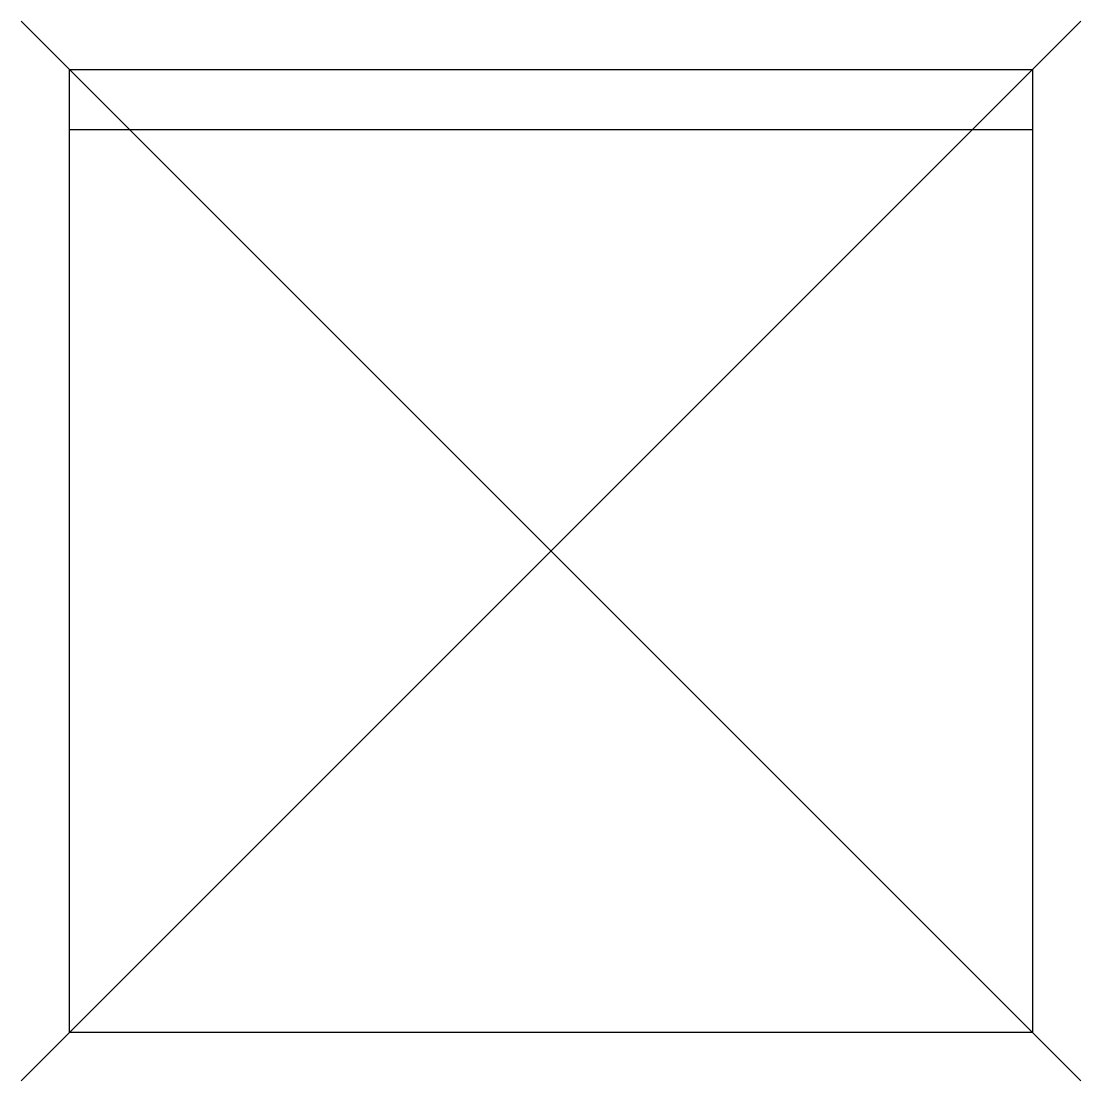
# Model space of a CAD drawing. Header units: metres. Extents: x -0.04 to 0.84, y -0.04 to 0.84.
import ezdxf

# ---------------------------------------------------------------- set-up
doc = ezdxf.new("R2010")
doc.units = ezdxf.units.M

msp = doc.modelspace()

# ---------------------------------------------------------------- linework, layer by layer
for p, q in [((-0.04, 0.84), (0.84, -0.04)), ((0.84, 0.84), (-0.04, -0.04)), ((0, 0.75), (0.8, 0.75))]:
    msp.add_line(p, q)
msp.add_lwpolyline([(0, 0), (0, 0.8), (0.8, 0.8), (0.8, 0)], close=True)

doc.saveas('drawing.dxf')
